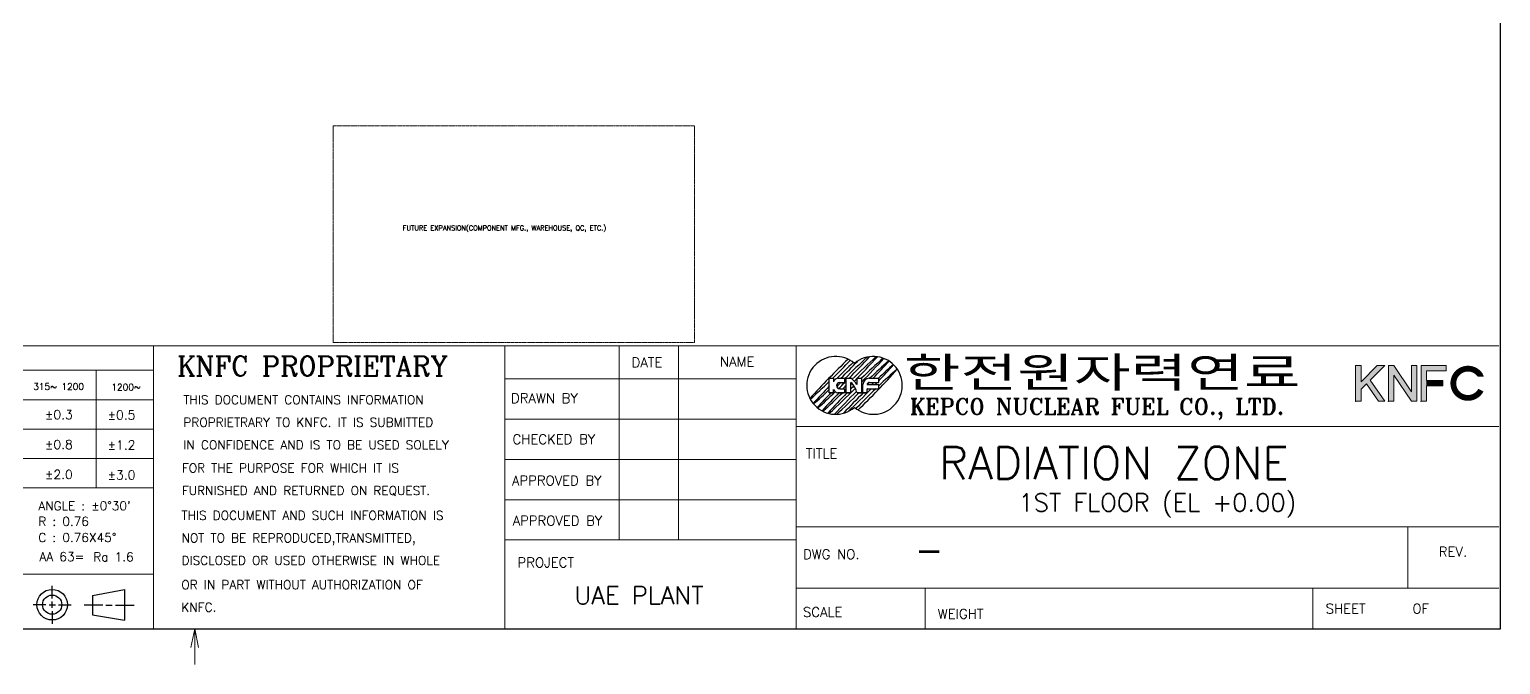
# Model space of a CAD drawing. Extents: x -59767 to 1106559, y -1290 to 1129522.
# Drawn here: x 595689 to 717922, y 171348 to 224172 of the extents above; entities that cross this region are included whole.
import ezdxf
from ezdxf.enums import TextEntityAlignment as Align

# ---------------------------------------------------------------- set-up
doc = ezdxf.new("R2010")
doc.units = 0
doc.linetypes.add('PHANTOM', pattern=[2.5, 1.25, -0.25, 0.25, -0.25, 0.25, -0.25])
doc.layers.get('0').update_dxf_attribs({"linetype": 'CONTINUOUS', "lineweight": 9})
doc.layers.add('1', color=2, linetype='CONTINUOUS')
doc.layers.add('15', color=1, linetype='CONTINUOUS')
for name, color, linetype, lineweight in [('TEXT', 3, 'CONTINUOUS', 9), ('가상선', 252, 'PHANTOM', 9), ('외형선', 3, 'CONTINUOUS', 9)]:
    doc.layers.add(name, color=color, linetype=linetype, lineweight=lineweight)
doc.styles.add('ROMANC', font='romanc.shx', dxfattribs={"bigfont": 'whtgtxt.shx'})
doc.styles.add('ROMANS', font='romans.shx', dxfattribs={"bigfont": 'whgtxt.shx'})
doc.styles.add('ROMANT', font='ROMANT.SHX')
doc.styles.get("Standard").update_dxf_attribs({"font": 'romans.shx', "bigfont": 'whtgtxt.shx'})
doc.styles.add('굴림체', font='')
doc.styles.get('굴림체').set_extended_font_data('GulimChe')

# ---------------------------------------------------------------- blocks, each defined once
blk = doc.blocks.new('TEST1')
at = {"lineweight": 30}
for p, q in [((3.25, 1.04), (3.86, 1.04)), ((3.25, -1.1), (3.25, 1.04)), ((3.86, 1.04), (3.86, 0.52)), ((4.48, 1.04), (5.54, 1.04)), ((4.78, 0.43), (5.54, 0.43)), ((5.54, 0.43), (5.54, 1.04)), ((5.7, 1.04), (6.31, 1.04)), ((5.7, -1.11), (5.7, 1.03)), ((6.4, -1.11), (6.4, 0.43)), ((7.29, 1.04), (7.99, 1.04)), ((7.29, 0.12), (7.29, 1.04)), ((7.99, -1.1), (7.99, 1.04)), ((8.14, -1.1), (8.14, 0.12)), ((8.75, 0.12), (10.43, 0.12)), ((9.06, 1.04), (10.43, 1.04)), ((9.06, 0.43), (10.43, 0.43)), ((10.43, 0.43), (10.43, 1.04)), ((10.43, -0.49), (10.43, 0.12)), ((3.25, -1.1), (3.86, -1.1)), ((3.86, -1.1), (3.86, -0.58)), ((5.54, -1.1), (4.48, -1.1)), ((4.48, -1.1), (5.39, -1.1)), ((4.78, -0.49), (5.54, -0.49)), ((5.54, -1.1), (5.54, -0.49)), ((6.4, -1.1), (5.7, -1.1)), ((5.7, -1.1), (6.4, -1.1)), ((7.99, -1.1), (7.29, -1.1)), ((7.29, -1.1), (7.74, -1.1)), ((7.29, -1.1), (7.99, -1.1)), ((8.75, -1.1), (8.14, -1.1)), ((8.14, -1.1), (8.75, -1.1)), ((8.14, -1.1), (8.75, -1.1)), ((8.75, -0.49), (10.43, -0.49)), ((8.75, -1.1), (8.75, -0.49))]:
    blk.add_line(p, q, dxfattribs=at)
for p, q in [((3.86, -1.1), (3.25, -1.1)), ((6.31, -1.1), (6.4, -1.1))]:
    blk.add_line(p, q)
for centre, radius, start, end in [((4.2, 0), 4.2, 49.4584, 310.5416), ((85.94, -79.36), 115.36, 133.874, 137.817), ((-76.92, 83.5), 115.36, 314.3739, 316.1808), ((86.53, -79.96), 115.36, 133.7708, 135.4371), ((-76.33, 82.9), 115.36, 314.7937, 316.528), ((87.12, -80.55), 115.36, 132.7964, 135.0048), ((-75.74, 82.31), 115.36, 315.2104, 317.3582), ((87.72, -81.14), 115.36, 132.3043, 134.6805), ((-75.14, 81.72), 115.36, 315.3296, 317.7507), ((9.65, 0), 4.2, 229.4584, 130.5416), ((-72.77, 79.34), 115.36, 314.0522, 318.127), ((88.31, -81.74), 115.36, 132.0329, 134.1492), ((-74.55, 81.12), 115.36, 315.6822, 317.9877), ((88.9, -82.33), 115.36, 131.8863, 133.7245), ((-73.96, 80.53), 115.36, 316.443, 318.1203), ((89.5, -82.92), 115.36, 131.8346, 133.2965), ((-73.36, 79.94), 115.36, 316.5833, 318.1658), ((90.09, -83.52), 115.36, 131.8676, 133.671), ((-76.92, 83.5), 115.36, 312.1643, 314.0274), ((87.12, -80.55), 115.36, 135.4167, 135.8503), ((-75.74, 82.31), 115.36, 314.1514, 314.7812), ((-75.74, 82.31), 115.36, 314.7958, 314.9024), ((-75.14, 81.72), 115.36, 314.9791, 315.0904), ((88.31, -81.74), 115.36, 134.6168, 134.6897), ((88.9, -82.33), 115.36, 134.4343, 134.5406), ((-73.96, 80.53), 115.36, 315.8116, 316.0228), ((89.5, -82.92), 115.36, 133.7372, 133.9562), ((-73.36, 79.94), 115.36, 316.2212, 316.4309), ((86.53, -79.96), 115.36, 136.2106, 137.9077), ((-76.33, 82.9), 115.36, 312.0873, 313.619), ((87.12, -80.55), 115.36, 136.4723, 137.9111), ((-75.74, 82.31), 115.36, 312.0944, 313.816), ((87.72, -81.14), 115.36, 136.0645, 137.8303), ((-75.14, 81.72), 115.36, 312.1892, 314.1187), ((88.31, -81.74), 115.36, 135.6538, 137.657), ((-74.55, 81.12), 115.36, 312.3891, 315.0176), ((88.9, -82.33), 115.36, 135.0755, 137.3638), ((-73.96, 80.53), 115.36, 312.7425, 314.959), ((87.72, -81.14), 115.36, 135.3155, 135.6416), ((89.5, -82.92), 115.36, 134.8238, 136.8594), ((-75.14, 81.72), 115.36, 314.382, 314.4878), ((-73.36, 79.94), 115.36, 313.4685, 315.7994), ((88.31, -81.74), 115.36, 134.9315, 135.2383), ((90.09, -83.52), 115.36, 133.9688, 135.9824), ((-73.96, 80.53), 115.36, 315.262, 315.3698), ((89.5, -82.92), 115.36, 134.3917, 134.422)]:
    blk.add_arc(centre, radius, start, end)
for centre, radius, start, end in [((4.7, 0.15), 0.916, 104.4213, 156.3078), ((4.78, -0.03), 0.458, 90, 270), ((4.72, -1.5), 3.03, 32.2526, 56.381), ((4.48, -1.71), 2.87, 12.1793, 48.0482), ((9.06, 0.12), 0.916, 90, 180), ((9.06, 0.12), 0.305, 90, 180), ((4.7, -0.21), 0.916, 203.6922, 255.5787)]:
    blk.add_arc(centre, radius, start, end, dxfattribs=at)
at = {"lineweight": 30, "start_tangent": (0.995037, -0.099504), "end_tangent": (0.995037, -0.099504)}
blk.add_spline([(6.31, 1.04), (6.4, 1.03), (6.31, 1.04)], degree=3, dxfattribs=at)

msp = doc.modelspace()

# ---------------------------------------------------------------- linework, layer by layer
at = {"linetype": 'Continuous'}
for p, q in [((521826, 197846.8), (717782, 197846.8)), ((605998.8, 197846.8), (605998.8, 174358.5)), ((635181.9, 197846.8), (635181.9, 174358.5)), ((644678.8, 197846.8), (644678.8, 181711.7)), ((649611.7, 197846.8), (649611.7, 181711.7)), ((659383.5, 197846.8), (659383.5, 174358.5)), ((568072.6, 195822.8), (605998.8, 195822.8)), ((601234, 195822.8), (601234, 186044.8)), ((705881.7, 196208.7), (705881.7, 193249.5)), ((705881.7, 196208.7), (706325.6, 196208.7)), ((706325.6, 196208.7), (706325.6, 194868.1)), ((706325.6, 194868.1), (707666.1, 196208.7)), ((707089.4, 195004.3), (708293.8, 196208.7)), ((707666.1, 196208.7), (708293.8, 196208.7)), ((635181.9, 195114.5), (659383.5, 195114.5)), ((706325.6, 194240.4), (706770.7, 194685.6)), ((706770.7, 194685.6), (707776.2, 193249.5)), ((707089.4, 195004.3), (708318.1, 193249.5)), ((568072.6, 193378.3), (605998.8, 193378.3)), ((705881.7, 193249.5), (706325.6, 193249.5)), ((706325.6, 194240.4), (706325.6, 193249.5)), ((707776.2, 193249.5), (708318.1, 193249.5)), ((568072.6, 190933.8), (605998.8, 190933.8)), ((635181.9, 191763.8), (659383.5, 191763.8)), ((659383.5, 191135.8), (717782, 191135.8)), ((568072.6, 188489.3), (605998.8, 188489.3)), ((635181.9, 188413.1), (659383.5, 188413.1)), ((568072.6, 186044.8), (605998.8, 186044.8)), ((635181.9, 185062.4), (659383.5, 185062.4)), ((659383.5, 182814.3), (717782, 182814.3)), ((710210.8, 182814.3), (710210.8, 177714)), ((635181.9, 181711.7), (659383.5, 181711.7)), ((568072.6, 178867.9), (605998.8, 178867.9)), ((659383.5, 177714), (717782, 177714)), ((670121, 177714), (670121, 174358.5)), ((702333.5, 177714), (702333.5, 174358.5)), ((609421.9, 174313.1), (609102.7, 172775.9)), ((609421.9, 174313.1), (609741.1, 172775.9))]:
    msp.add_line(p, q, dxfattribs=at)
at = {"color": 7, "linetype": 'Continuous'}
for p, q in [((708602.2, 196208.7), (708602.2, 193249.5)), ((708602.2, 196208.7), (709046, 196208.7)), ((710525.6, 194037.7), (709046, 196208.7)), ((710525.6, 196208.7), (710525.6, 194037.7)), ((710525.6, 196208.7), (710969.5, 196208.7)), ((710969.5, 196208.7), (710969.5, 193249.5)), ((711322.7, 196208.7), (713392.9, 196208.7)), ((711322.7, 196208.7), (711322.7, 193249.5)), ((711766.5, 195764.8), (713392.9, 195764.8)), ((711766.5, 195764.8), (711766.5, 194965.8)), ((713392.9, 196208.7), (713392.9, 195764.8)), ((709046, 195420.5), (709046, 193249.5)), ((709046, 195420.5), (710525.6, 193249.5)), ((711766.5, 194965.8), (713132.8, 194965.8)), ((711766.5, 194522), (713132.8, 194522)), ((711766.5, 194522), (711766.5, 193249.5)), ((713132.8, 194965.8), (713132.8, 194522)), ((708602.2, 193249.5), (709046, 193249.5)), ((710525.6, 193249.5), (710969.5, 193249.5)), ((711322.7, 193249.5), (711766.5, 193249.5))]:
    msp.add_line(p, q, dxfattribs=at)
msp.add_line((609421.9, 174313.1), (609421.9, 171348.3))
at = {"const_width": 483.2}
msp.add_lwpolyline([(716225.2, 195421.1, 3.61569466), (716289.6, 194171)], format="xyb", dxfattribs=at)
at = {"linetype": 'Continuous'}
msp.add_point((705881.7, 193249.5), dxfattribs=at)
at = {"color": 7, "linetype": 'Continuous'}
for p in [(708602.2, 193249.5), (711322.7, 193249.5)]:
    msp.add_point(p, dxfattribs=at)
for points in [[(706325.6, 193249.5), (705881.7, 193249.5), (706325.6, 196208.7), (705881.7, 196208.7)], [(706325.6, 194240.4), (706325.6, 194868.1), (708293.8, 196208.7), (707666.1, 196208.7)], [(709046, 193249.5), (708602.2, 193249.5), (709046, 196208.7), (708602.2, 196208.7)], [(710525.6, 193249.5), (710525.6, 194037.7), (709046, 195420.5), (709046, 196208.7)], [(710525.6, 193249.5), (710969.5, 193249.5), (710525.6, 196208.7), (710969.5, 196208.7)], [(711766.5, 195764.8), (711322.7, 196208.7), (713392.9, 195764.8), (713392.9, 196208.7)], [(711766.5, 193249.5), (711322.7, 193249.5), (711766.5, 195764.8), (711322.7, 196208.7)], [(706770.7, 194685.6), (707089.4, 195004.3), (707776.2, 193249.5), (708318.1, 193249.5)], [(711766.5, 194522), (711766.5, 194965.8), (713132.8, 194522), (713132.8, 194965.8)], [(716025.8, 195287.5), (716537.9, 195287.5), (716425.1, 195554)], [(716610.4, 194282.9), (716504.2, 194059.1), (716504.2, 194059.1), (716078, 194282.9)], [(716078, 194282.9), (716610.4, 194282.9), (716501.6, 194056.6), (716078, 194282.9)]]:
    msp.add_solid(points)
at = {"layer": '1'}
for p, q in [((597580.3, 176856), (597580.3, 177908.3)), ((597054.2, 176329.9), (596001.9, 176329.9)), ((597317.2, 176329.9), (597843.4, 176329.9)), ((597580.3, 176066.8), (597580.3, 176592.9)), ((598106.4, 176329.9), (599158.7, 176329.9)), ((601779.4, 176294.5), (600238.2, 176294.5)), ((602042.5, 176294.5), (602568.6, 176294.5)), ((602831.7, 176294.5), (604389.4, 176294.5)), ((597580.3, 175803.7), (597580.3, 174751.4))]:
    msp.add_line(p, q, dxfattribs=at)
at = {"layer": '1', "linetype": 'Continuous'}
for p, q in [((600926.6, 177093.5), (603589.9, 177602.3)), ((603589.9, 177602.3), (603589.9, 175057.4)), ((600926.6, 177093.5), (600926.6, 175495.6)), ((600926.7, 175495.5), (603589.9, 175057.4))]:
    msp.add_line(p, q, dxfattribs=at)
for radius in [1272.4, 799]:
    msp.add_circle((597580.3, 176329.9), radius, dxfattribs=at)
at = {"layer": '15'}
for p, q in [((717921.9, 174313.1), (717921.9, 325085.2)), ((500921.9, 174313.1), (717921.9, 174313.1))]:
    msp.add_line(p, q, dxfattribs=at)
at = {"layer": '가상선', "lineweight": 9}
msp.add_lwpolyline([(620935, 216144.9), (650935, 216144.9), (650935, 198144.9), (620935, 198144.9)], close=True, dxfattribs=at)

# ---------------------------------------------------------------- block references
at = {"layer": '1', "xscale": 573.0122724883375, "yscale": 573.0122724883375, "zscale": 573.0122724883375}
msp.add_blockref('TEST1', (660275.8, 194568.8), dxfattribs=at)

# ---------------------------------------------------------------- texts
at = {"layer": '1', "linetype": 'Continuous'}
for s, height, style, p in [('KNFC PROPRIETARY', 1610.624, 'ROMANC', (607953.9, 195375.1)), ('DATE', 805.31, 'ROMANS', (645717.3, 196076.8)), ('NAME', 805.31, 'ROMANS', (653063.8, 196143.4)), ('315~ 1200', 546.94, 'ROMANS', (596006, 194192.1)), ('1200~ ', 546.94, 'ROMANS', (602495.7, 194155.2)), ('THIS DOCUMENT CONTAINS INFORMATION', 738.203, 'ROMANS', (608480.2, 193001.2)), ('DRAWN BY', 805.31, 'ROMANS', (635700.4, 193099.6)), ('KEPCO NUCLEAR FUEL CO., LTD.', 1342.187, 'ROMANT', (668839.8, 192135.4)), ('%%P0.3', 752.05, 'ROMANS', (596974, 191763.8)), ('%%P0.5', 752.05, 'ROMANS', (602176.6, 191727)), ('PROPRIETRARY TO KNFC. IT IS SUBMITTED', 738.203, 'ROMANS', (608480.2, 191126.2)), ('%%P0.8', 752.05, 'ROMANS', (596974, 189273.5)), ('%%P1.2', 752.05, 'ROMANS', (602176.6, 189236.6)), ('IN CONFIDENCE AND IS TO BE USED SOLELY', 738.203, 'ROMANS', (608480.2, 189251.1)), ('CHECKED BY', 805.31, 'ROMANS', (635831.8, 189688.7)), ('TITLE', 805.31, 'ROMANS', (660203, 188500.5)), ('%%P2.0', 752.05, 'ROMANS', (596974, 186783.2)), ('%%P3.0', 752.05, 'ROMANS', (602176.6, 186746.3)), ('FOR THE PURPOSE FOR WHICH IT IS', 738.203, 'ROMANS', (608358.5, 187327.6)), ('APPROVED BY', 805.312, 'ROMANS', (635779.2, 186253.3)), ('FURNISHED AND RETURNED ON REQUEST.', 738.203, 'ROMANS', (608358.5, 185452.6)), ("ANGLE : %%P0%%D30'", 738.203, 'ROMANS', (596426.1, 184179.4)), ('R : 0.76', 738.2, 'ROMANS', (596426.1, 182887.6)), ('THIS DOCUMENT AND SUCH INFORMATION IS', 738.203, 'ROMANS', (608325.4, 183387.5)), ('APPROVED BY', 805.312, 'ROMANS', (635838.3, 182918.4)), ('C : 0.76X45%%D', 738.203, 'ROMANS', (596426.1, 181546.2)), ('NOT TO BE REPRODUCED,TRANSMITTED,', 738.203, 'ROMANS', (608325.4, 181512.5)), ('DWG NO.', 805.31, 'ROMANS', (659966.5, 180120.5)), ('REV.', 805.31, 'ROMANS', (712793.5, 180326.8)), ('AA 63=', 738.2, 'ROMANS', (596525.5, 179951.2)), ('Ra 1.6', 738.2, 'ROMANS', (600995.2, 179932.4)), ('DISCLOSED OR USED OTHERWISE IN WHOLE', 738.203, 'ROMANS', (608325.4, 179637.5)), ('PROJECT', 805.31, 'ROMANS', (636241.5, 179436.1)), ('OR IN PART WITHOUT AUTHORIZATION OF', 738.203, 'ROMANS', (608311, 177619.4)), ('UAE PLANT', 1480.26, 'ROMANS', (640978, 176367.9)), ('KNFC.', 738.2, 'ROMANS', (608311, 175744.3)), ('SCALE', 805.31, 'ROMANS', (659959.5, 175315.6)), ('SHEET      OF', 805.312, 'ROMANS', (703395.4, 175601)), ('WEIGHT', 805.31, 'ROMANS', (671162.9, 175165.9))]:
    msp.add_text(s, height=height, dxfattribs=dict(at, style=style)).set_placement(p)
at = {"layer": '1', "style": '굴림체', "width": 1.5}
msp.add_text('한전원자력연료', height=2501.33, dxfattribs=at).set_placement((668346.3, 194398.4))
at = {"layer": 'TEXT', "lineweight": 9}
msp.add_text('FUTURE EXPANSION(COMPONENT MFG., WAREHOUSE, QC, ETC.)', height=400, dxfattribs=at).set_placement((626711.7, 207339.7), align=Align.BOTTOM_LEFT)
at = {"layer": 'TEXT', "color": 2}
msp.add_text('1ST FLOOR (EL +0.00)', height=1480.255, dxfattribs=at).set_placement((689408.2, 184718), align=Align.MIDDLE)
at = {"layer": 'TEXT', "color": 2, "insert": (671264.1, 189461.2), "char_height": 2679.727, "attachment_point": 1, "style": 'ROMANS'}
msp.add_mtext_dynamic_manual_height_columns('RADIATION ZONE', width=42866.745, gutter_width=20, heights=[-2934.9], dxfattribs=at)
at = {"layer": '외형선', "insert": (669244.6, 181988.3), "char_height": 2143.78, "attachment_point": 1, "style": 'ROMANS'}
msp.add_mtext_dynamic_manual_height_columns('{\\C2;-}', width=304.93, gutter_width=20, heights=[-2143.8], dxfattribs=at)

doc.saveas('drawing.dxf')
